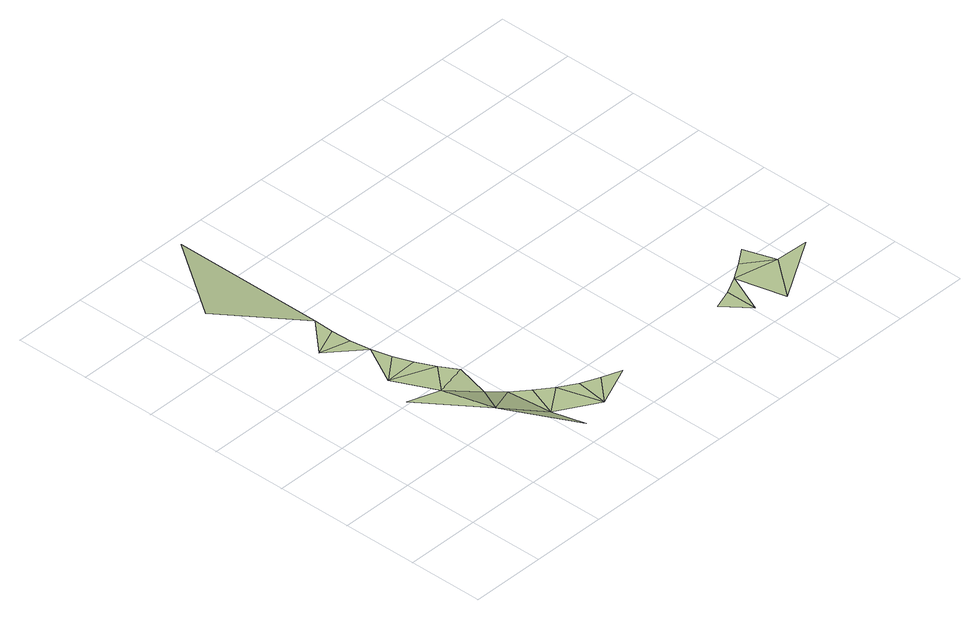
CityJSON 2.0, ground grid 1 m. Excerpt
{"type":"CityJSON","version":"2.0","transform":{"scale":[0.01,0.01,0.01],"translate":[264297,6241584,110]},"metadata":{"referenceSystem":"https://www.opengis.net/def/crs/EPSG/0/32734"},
"CityObjects":{
"terrain1":{"type":"TINRelief","geometry":[{"type":"CompositeSurface","lod":"1","boundaries":[[[0,1,2]],[[3,4,2]],[[5,2,1]],[[6,4,7]],[[7,4,8]],[[8,4,3]],[[6,9,10]],[[10,9,11]],[[12,3,2]],[[13,10,11]],[[2,5,12]],[[14,15,1]],[[15,16,1]],[[5,1,16]],[[16,15,17]],[[18,13,19]],[[17,15,20]],[[20,15,21]],[[21,22,20]],[[23,22,21]],[[21,24,23]],[[25,26,27]],[[28,26,25]],[[29,30,28]],[[28,30,31]],[[30,32,31]],[[29,33,30]]]}]}
},
"vertices":[
[84,178,30],[144,97,30],[126,164,30],[155,197,30],[99,220,30],[185,153,0],[127,273,30],[134,247,30],[143,222,30],[123,300,30],[83,311,30],[122,327,30],[169,174,30],[123,354,30],[220,29,0],[209,73,0],[203,133,0],[224,115,0],[69,471,10],[143,577,10],[245,99,0],[263,41,0],[269,85,0],[293,74,0],[319,65,0],[504,33,0],[504,75,0],[478,66,0],[528,87,0],[544,21,0],[587,75,0],[551,101,0],[573,117,0],[631,73,0]
]}
